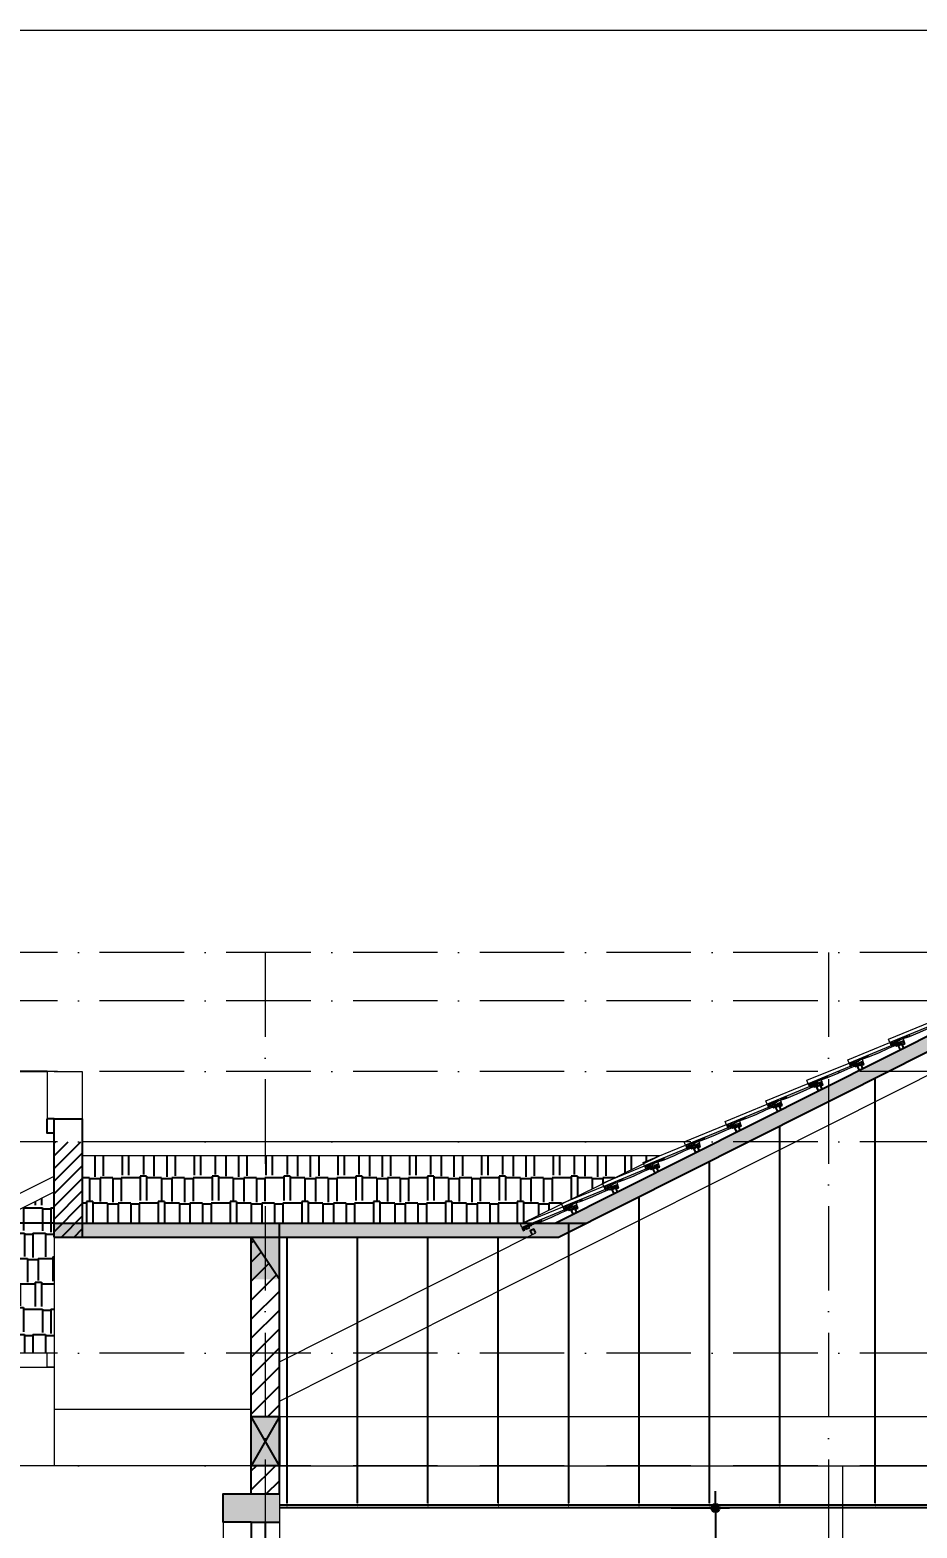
# Model space of a CAD drawing. Extents: x -1107188 to -523840, y 39692 to 514392.
# Drawn here: x -1052276 to -1045976, y 384455 to 395092 of the extents above; entities that cross this region are included whole.
import ezdxf
from ezdxf.enums import TextEntityAlignment as Align

# ---------------------------------------------------------------- set-up
doc = ezdxf.new("R2010")
doc.units = 0
doc.linetypes.add('ACAD_ISO10W100', pattern=[18, 12, -3, 0, -3])
doc.layers.get('0').update_dxf_attribs({"color": 255, "linetype": 'CONTINUOUS'})
doc.layers.get('DEFPOINTS').update_dxf_attribs({"linetype": 'CONTINUOUS'})
for name, color, linetype, lineweight in [('00-KICH THUOC', 6, 'CONTINUOUS', 9), ('NET-THAY', 2, 'CONTINUOUS', 13), ('TRUC', 24, 'CONTINUOUS', 0)]:
    doc.layers.add(name, color=color, linetype=linetype, lineweight=lineweight)
for name, color, linetype in [('009', 251, 'CONTINUOUS'), ('daucat', 220, 'CONTINUOUS'), ('DIM', 1, 'CONTINUOUS'), ('DOOR', 20, 'CONTINUOUS'), ('HACH', 8, 'CONTINUOUS'), ('HATCHNGOI', 22, 'CONTINUOUS'), ('netthay', 2, 'CONTINUOUS'), ('TUONG', 131, 'CONTINUOUS')]:
    doc.layers.add(name, color=color, linetype=linetype)
doc.styles.add('HEL-CONDENSE', font='')
doc.styles.add('SO BV', font='', dxfattribs={"height": 200})
doc.styles.add('TEN BV', font='', dxfattribs={"height": 350})
doc.styles.get('HEL-CONDENSE').set_extended_font_data('VNI-Helve-Condense')
doc.styles.get('SO BV').set_extended_font_data('VNI-Helve-Condense')
doc.styles.get('TEN BV').set_extended_font_data('VNI-Helve-Condense', bold=True)
doc.dimstyles.new('D100', dxfattribs={"dimtxt": 225, "dimasz": 1.2, "dimexe": 100, "dimexo": 0, "dimgap": 50, "dimtad": 1, "dimdec": 0, "dimzin": 13, "dimdsep": 46, "dimtxsty": 'HEL-CONDENSE', "dimblk": 'D50', "dimcen": 0, "dimclrd": 1, "dimclre": 1, "dimclrt": 7, "dimadec": 0, "dimazin": 0, "dimtfac": 1, "dimtdec": 0, "dimtmove": 0, "dimatfit": 3, "dimldrblk": 'D50', "dimfxl": 1, "dimtolj": 1, "dimtzin": 13, "dimarcsym": 0})
pattern_1 = [(45, (-2381730.1, 168509.04), (-67.351921, 67.351921), [])]
pattern_2 = [(50, (-273694.05, -159675.198), (7.17260183, -0.62752135), [0.75, -8.25]), (355, (-273694.05, -159675.198), (-1.38751334, 7.52192134), [0.6, -6.6]), (100.4514, (-273693.452, -159675.25), (5.78509382, 6.89439542), [0.6374019, -7.01142112]), (46.1842, (-273694.05, -159673.198), (10.67241049, -1.65519014), [1.125, -12.375]), (96.6356, (-273693.161, -159673.336), (9.34662706, 9.7411787), [0.95610288, -10.51713]), (351.1842, (-273694.05, -159673.198), (9.34661945, 9.741186), [0.9, -9.9]), (21, (-273693.05, -159673.698), (5.96907052, -4.02618891), [0.75, -8.25]), (326, (-273693.05, -159673.698), (2.43315332, 7.25150045), [0.6, -6.6]), (71.4514, (-273692.5525, -159674.0334), (8.40222629, 3.22530497), [0.6374019, -7.01142112]), (37.5, (-273694.05, -159675.1978), (0.121598553, 3.328938538), [0, -6.52, 0, -6.7, 0, -6.625]), (7.5, (-273694.05, -159675.198), (2.630695374, 3.94411712), [0, -3.82, 0, -6.37, 0, -2.525]), (327.5, (-273696.28, -159675.1978), (5.338224362, -0.225548717), [0, -2.5, 0, -7.8, 0, -10.35]), (317.5, (-273697.28, -159675.198), (5.83186169, 1.00104982), [0, -3.25, 0, -5.18, 0, -7.35])]

# ---------------------------------------------------------------- blocks, each defined once
blk = doc.blocks.new('A$C281F37C7')
at = {"layer": 'NET-THAY'}
h = blk.add_hatch(dxfattribs=at)
h.set_pattern_fill('AR-CONC', color=8, style=0)
h.set_pattern_definition(pattern_2)
h.paths.add_polyline_path([(135, 88), (166, 111), (161, 119), (7, 5), (18, -2), (76, 40)])
h = blk.add_hatch(dxfattribs=at)
h.set_pattern_fill('AR-CONC', color=8, style=0)
h.set_pattern_definition(pattern_2)
h.paths.add_polyline_path([(213, 140), (213, 141), (213, 141), (213, 141), (213, 142), (214, 143), (214, 143), (215, 143), (215, 143), (215, 143), (216, 143), (216, 143), (217, 143), (217, 143), (217, 143), (218, 143), (218, 143), (223, 137), (223, 137), (224, 136), (224, 136), (224, 136), (225, 136), (225, 136), (225, 136), (226, 136), (226, 136), (226, 136), (227, 136), (227, 136), (227, 136), (241, 146), (226, 167), (161, 119), (166, 111), (176, 118), (177, 118), (183, 116), (183, 116), (184, 116), (184, 116), (184, 116), (184, 116), (185, 116), (199, 129), (200, 129), (200, 129), (202, 131), (202, 131), (210, 138), (210, 138), (212, 140), (212, 140), (212, 140), (213, 140)])
h = blk.add_hatch(dxfattribs=at)
h.set_pattern_fill('AR-CONC', color=8, style=0)
h.set_pattern_definition(pattern_2)
h.paths.add_polyline_path([(11, -7), (18, -2), (7, 5), (-112, -83), (-97, -103), (-89, -97), (-89, -97), (-89, -97), (-89, -97), (-88, -96), (-88, -96), (-88, -96), (-88, -95), (-87, -89), (-87, -89), (-87, -88), (-87, -88), (-87, -88), (-87, -87), (-86, -87), (-86, -87), (-86, -87), (-85, -86), (-85, -86), (-85, -86), (-84, -86), (-84, -86), (-84, -86), (-83, -86), (-78, -87), (-77, -87), (-77, -87), (-77, -87), (-76, -87), (-76, -87), (-76, -87), (-75, -87), (-75, -86), (-75, -86), (-75, -86), (-75, -86), (-74, -85), (-74, -85), (-74, -84), (-73, -79), (-73, -78), (-73, -78), (-73, -78), (-73, -77), (-73, -77), (-72, -77), (-72, -77), (-72, -76), (-71, -76), (-71, -76), (-71, -76), (-70, -76), (-70, -76), (-70, -76), (-64, -77), (-63, -77), (-63, -77), (-63, -77), (-62, -77), (-62, -77), (-62, -76), (-61, -76), (-61, -76), (-61, -76), (-61, -75), (-60, -75), (-60, -75), (-60, -74), (-60, -74), (-60, -74), (-60, -73), (-60, -73), (-61, -70), (-61, -70), (-61, -69), (-61, -68), (-61, -67), (-61, -67), (-61, -66), (-61, -65), (-61, -65), (-61, -64), (-61, -63), (-60, -63), (-60, -62), (-60, -61), (-59, -61), (-59, -60), (-58, -58), (-57, -58), (-57, -57), (-56, -57), (-50, -53), (-50, -53), (-50, -52), (-50, -52), (-49, -52), (-49, -51), (-49, -51), (-49, -49), (-49, -49), (-49, -48), (-49, -48), (-48, -48), (-48, -47), (-48, -47), (-35, -37)])
blk.add_line((217, 178), (226, 167), dxfattribs=at)
blk.add_lwpolyline([(-112, -83), (-127, -62), (134, 130)], dxfattribs=at)
blk.add_lwpolyline([(-75, -86), (-75, -86), (-75, -86), (-74, -85), (-74, -85), (-74, -84), (-73, -79), (-73, -78), (-73, -78), (-73, -78), (-73, -77), (-73, -77), (-72, -77), (-72, -77), (-72, -76), (-71, -76), (-71, -76), (-71, -76), (-70, -76), (-70, -76), (-70, -76), (-64, -77), (-63, -77), (-63, -77), (-63, -77), (-62, -77), (-62, -77), (-62, -76), (-61, -76), (-61, -76), (-61, -76), (-61, -75), (-60, -75), (-60, -75), (-60, -74), (-60, -74), (-60, -74), (-60, -73), (-60, -73), (-61, -70), (-61, -70), (-61, -69), (-61, -68), (-61, -67), (-61, -67), (-61, -66), (-61, -65), (-61, -65), (-61, -64), (-61, -63), (-60, -63), (-60, -62), (-60, -61), (-59, -61), (-59, -60), (-58, -58), (-57, -58), (-57, -57), (-56, -57), (-50, -53), (-50, -53), (-50, -52), (-50, -52), (-49, -52), (-49, -51), (-49, -51), (-49, -49), (-49, -49), (-49, -48), (-49, -48), (-48, -48), (-48, -47), (-48, -47), (-35, -37), (11, -7), (76, 40), (135, 88), (176, 118), (177, 118), (183, 116), (183, 116), (184, 116), (184, 116), (184, 116), (184, 116), (185, 116), (212, 140), (213, 140), (213, 140), (213, 141), (213, 141), (213, 141), (213, 142), (214, 143), (214, 143), (215, 143), (215, 143), (215, 143), (216, 143), (216, 143), (217, 143), (217, 143), (217, 143), (218, 143), (218, 143), (223, 137), (223, 137), (224, 136), (224, 136), (224, 136), (225, 136), (225, 136), (225, 136), (226, 136), (226, 136), (226, 136), (227, 136), (227, 136), (227, 136), (241, 146), (226, 167), (-112, -83), (-97, -103), (-89, -97), (-89, -97), (-89, -97), (-89, -97), (-88, -96), (-88, -96), (-88, -96), (-88, -95), (-87, -89), (-87, -89), (-87, -88), (-87, -88), (-87, -88), (-87, -87), (-86, -87), (-86, -87), (-86, -87), (-85, -86), (-85, -86), (-85, -86), (-84, -86), (-84, -86), (-84, -86), (-83, -86), (-78, -87), (-77, -87), (-77, -87), (-77, -87), (-76, -87), (-76, -87), (-76, -87), (-75, -87), (-75, -86)], close=True, dxfattribs=at)
blk = doc.blocks.new('D50')
at = {"layer": 'DIM'}
blk.add_hatch(color=256, dxfattribs=at).paths.add_polyline_path([(25, 0, 1), (-25, 0, 1)])
blk.add_line((25, 0), (100, 0), dxfattribs=at)
blk.add_circle((0, 0), 25, dxfattribs=at)
blk = doc.blocks.new('*D1325')
at = {"layer": 'DEFPOINTS', "color": 0, "linetype": 'Continuous', "transparency": 16777216}
for p in [(-1047723, 384597), (-1047723, 381297), (-1047408, 381297)]:
    blk.add_point(p, dxfattribs=at)
at = {"layer": 'DOOR', "color": 1, "linetype": 'Continuous', "lineweight": -2, "transparency": 16777216}
for p, q in [((-1047723, 384597), (-1047308, 384597)), ((-1047408, 384596), (-1047408, 381299)), ((-1047723, 381297), (-1047308, 381297))]:
    blk.add_line(p, q, dxfattribs=at)
at = {"layer": 'DOOR', "color": 1, "linetype": 'Continuous', "lineweight": -2, "transparency": 16777216, "xscale": 1.199999999999999, "yscale": 1.199999999999999, "zscale": 1.199999999999999}
for p, rotation in [((-1047408, 384597), 90), ((-1047408, 381297), 270)]:
    blk.add_blockref('D50', p, dxfattribs=dict(at, rotation=rotation))
at = {"layer": 'DOOR', "color": 7, "linetype": 'Continuous', "transparency": 16777216, "insert": (-1047573, 382947), "char_height": 225, "attachment_point": 5, "rotation": 90, "style": 'HEL-CONDENSE'}
blk.add_mtext('\\A1;3300', dxfattribs=at)
blk = doc.blocks.new('*D1343')
at = {"layer": 'DEFPOINTS', "color": 0, "linetype": 'Continuous', "transparency": 16777216}
for p in [(-1052743, 387697), (-1052155, 387697), (-1052105, 386620)]:
    blk.add_point(p, dxfattribs=at)
at = {"layer": 'DIM', "color": 1, "linetype": 'Continuous', "lineweight": -2, "transparency": 16777216}
for p, q in [((-1052155, 387697), (-1052843, 387697)), ((-1052743, 386622), (-1052743, 387696)), ((-1052105, 386620), (-1052843, 386620))]:
    blk.add_line(p, q, dxfattribs=at)
at = {"layer": 'DIM', "color": 1, "linetype": 'Continuous', "lineweight": -2, "transparency": 16777216, "xscale": 1.199999999999999, "yscale": 1.199999999999999, "zscale": 1.199999999999999}
for p, rotation in [((-1052743, 387697), 90), ((-1052743, 386620), 270)]:
    blk.add_blockref('D50', p, dxfattribs=dict(at, rotation=rotation))
at = {"layer": 'DIM', "color": 7, "linetype": 'Continuous', "transparency": 16777216, "insert": (-1052907, 387159), "char_height": 225, "attachment_point": 5, "rotation": 90, "style": 'HEL-CONDENSE'}
blk.add_mtext('\\A1;1077', dxfattribs=at)
blk = doc.blocks.new('KHUNGTEN')
at = {"color": 3, "linetype": 'Continuous'}
blk.add_lwpolyline([(-593153, 218392), (-593153, 276792), (-510153, 276792), (-510153, 218392)], close=True, dxfattribs=at)
at = {"style": 'TEN BV'}
for tag, p in [('TEB_BV', (-518299, 222628)), ('LOAI_BV', (-511918, 220684)), ('TL', (-512164, 219751))]:
    blk.add_attdef(tag, p, '', height=350, dxfattribs=at)
at = {"style": 'SO BV'}
for tag, p in [('SOBV', (-510673, 221020)), ('TONGSOBV', (-510673, 220591))]:
    blk.add_attdef(tag, text='', height=200, dxfattribs=at).set_placement(p, align=Align.CENTER)

msp = doc.modelspace()

# ---------------------------------------------------------------- hatches: boundary and pattern name
at = {"layer": '009'}
h = msp.add_hatch(dxfattribs=at)
h.set_pattern_fill('ANSI31', color=256, scale=20, style=0)
h.set_pattern_definition([(45, (-2381730.1, 168509.04), (-44.9012806, 44.9012806), [])])
h.paths.add_polyline_path([(-1052104.886, 387197.327), (-1052104.886, 386520.454), (-1051904.886, 386520.454), (-1051904.886, 387197.327)])
h = msp.add_hatch(dxfattribs=at)
h.set_pattern_fill('ANSI31', color=256, scale=30, style=0)
h.set_pattern_definition(pattern_1)
h.paths.add_polyline_path([(-1050604.886, 386370.454), (-1050704.886, 386520.454), (-1050704.886, 385697.327), (-1050604.886, 385697.327)])
h.paths.add_polyline_path([(-1050504.886, 386220.454), (-1050604.886, 386370.454), (-1050604.886, 385697.327), (-1050504.886, 385697.327)])
h.paths.add_polyline_path([(-1050604.886, 385697.327), (-1050704.886, 385697.327), (-1050704.886, 385247.327), (-1050604.886, 385247.327)])
h.paths.add_polyline_path([(-1050504.886, 385697.327), (-1050604.886, 385697.327), (-1050604.886, 385247.327), (-1050504.886, 385247.327)])
h = msp.add_hatch(dxfattribs=at)
h.set_pattern_fill('ANSI31', color=256, scale=30, style=0)
h.set_pattern_definition(pattern_1)
h.paths.add_polyline_path([(-1050604.886, 384897.327), (-1050704.886, 384897.327), (-1050704.886, 384697.327), (-1050604.886, 384697.327)])
h.paths.add_polyline_path([(-1050504.886, 384897.327), (-1050604.886, 384897.327), (-1050604.886, 384697.327), (-1050504.886, 384697.327)])
at = {"layer": 'HATCHNGOI'}
h = msp.add_hatch(dxfattribs=at)
h.set_pattern_fill('AR-RSHKE', color=34, scale=15, angle=180, style=0)
h.set_pattern_definition([(180, (-2109555.4, 738481.23), (-382.5, -180), [90, -75, 105, -45, 135, -60]), (180, (-2109645.4, 738473.73), (-382.5, -180), [75, -285, 60, -90]), (180, (-2109825.4, 738492.48), (-382.5, -180), [45, -465]), (270, (-2109555.4, 738481.23), (127.5, -180), [172.5, -547.5]), (270, (-2109645.4, 738481.23), (127.5, -180), [168.75, -551.25]), (270, (-2109720.4, 738481.23), (127.5, -180), [157.5, -562.5]), (270, (-2109825.4, 738492.48), (127.5, -180), [172.5, -547.5]), (270, (-2109870.4, 738492.48), (127.5, -180), [172.5, -547.5]), (270, (-2110005.4, 738481.23), (127.5, -180), [165, -555])])
h.paths.add_polyline_path([(-1051904.886, 387097.327), (-1051904.886, 386620.454), (-1048775.197, 386620.454), (-1047805.688, 387097.327)])
h = msp.add_hatch(dxfattribs=at)
h.set_pattern_fill('AR-RSHKE', color=34, scale=15, angle=180, style=0)
h.set_pattern_definition([(7e-15, (-2038.08, 729448.77), (382.5, -180), [90, -75, 105, -45, 135, -60]), (7e-15, (-1948.08, 729441.27), (382.5, -180), [75, -285, 60, -90]), (7e-15, (-1768.08, 729460.02), (382.5, -180), [45, -465]), (270, (-2038.08, 729448.77), (-127.5, -180), [172.5, -547.5]), (270, (-1948.08, 729448.77), (-127.5, -180), [168.75, -551.25]), (270, (-1873.08, 729448.77), (-127.5, -180), [157.5, -562.5]), (270, (-1768.08, 729460.02), (-127.5, -180), [172.5, -547.5]), (270, (-1723.08, 729460.02), (-127.5, -180), [172.5, -547.5]), (270, (-1588.08, 729448.77), (-127.5, -180), [165, -555])])
h.paths.add_polyline_path([(-1052104.886, 385697.327), (-1052104.886, 386841.542), (-1054382.151, 385697.327)])
at = {"layer": 'TUONG'}
h = msp.add_hatch(color=4, dxfattribs=at)
h.paths.add_polyline_path([(-1045617.386, 388091.388), (-1045644.192, 388077.919), (-1046401.663, 387697.327), (-1046178.929, 387697.327), (-1045617.386, 387979.475), (-1045055.843, 387697.327), (-1044833.108, 387697.327)])
h.paths.add_polyline_path([(-1047174.051, 387197.327), (-1047396.785, 387197.327), (-1048544.904, 386620.454), (-1048322.169, 386620.454)])
h.paths.add_polyline_path([(-1045055.843, 387697.327), (-1044604.886, 387470.744), (-1044604.886, 387582.657), (-1044833.108, 387697.327)])
h.paths.add_polyline_path([(-1044604.886, 387470.744), (-1044504.886, 387420.498), (-1044504.886, 387532.412), (-1044604.886, 387582.657)])
h.paths.add_polyline_path([(-1046604.886, 387483.305), (-1046178.929, 387697.327), (-1046401.663, 387697.327), (-1046604.886, 387595.218)])
h.paths.add_polyline_path([(-1047174.051, 387197.327), (-1046604.886, 387483.305), (-1046604.886, 387595.218), (-1047396.785, 387197.327)])
h = msp.add_hatch(color=4, dxfattribs=at)
h.paths.add_polyline_path([(-1050604.886, 386620.454), (-1052104.886, 386620.454), (-1052104.886, 386520.454), (-1050604.886, 386520.454)])
h.paths.add_polyline_path([(-1048521.193, 386520.454), (-1048322.169, 386620.454), (-1050604.886, 386620.454), (-1050604.886, 386520.454)])
h = msp.add_hatch(color=4, dxfattribs=at)
h.paths.add_polyline_path([(-1050604.886, 384697.327), (-1050704.886, 384697.327), (-1050904.886, 384697.327), (-1050904.886, 384497.327), (-1050704.886, 384497.327), (-1050604.886, 384497.327)])
h.paths.add_polyline_path([(-1050504.886, 384697.327), (-1050604.886, 384697.327), (-1050604.886, 384497.327), (-1050504.886, 384497.327)])

# ---------------------------------------------------------------- linework, layer by layer
at = {"layer": 'daucat', "const_width": 4}
for points in [[(-1050449.886, 384697.327), (-1050449.886, 384597.327), (-1050479.886, 384597.327)], [(-1050449.886, 384697.327), (-1050449.886, 384597.327), (-1050419.886, 384597.327)], [(-1049949.886, 384697.327), (-1049949.886, 384597.327), (-1049979.886, 384597.327)], [(-1049949.886, 384697.327), (-1049949.886, 384597.327), (-1049919.886, 384597.327)], [(-1049449.886, 384697.327), (-1049449.886, 384597.327), (-1049479.886, 384597.327)], [(-1049449.886, 384697.327), (-1049449.886, 384597.327), (-1049419.886, 384597.327)], [(-1048949.886, 384697.327), (-1048949.886, 384597.327), (-1048979.886, 384597.327)], [(-1048949.886, 384697.327), (-1048949.886, 384597.327), (-1048919.886, 384597.327)], [(-1048449.886, 384697.327), (-1048449.886, 384597.327), (-1048479.886, 384597.327)], [(-1048449.886, 384697.327), (-1048449.886, 384597.327), (-1048419.886, 384597.327)], [(-1047949.886, 384697.327), (-1047949.886, 384597.327), (-1047979.886, 384597.327)], [(-1047949.886, 384697.327), (-1047949.886, 384597.327), (-1047919.886, 384597.327)], [(-1047449.886, 384697.327), (-1047449.886, 384597.327), (-1047479.886, 384597.327)], [(-1047449.886, 384697.327), (-1047449.886, 384597.327), (-1047419.886, 384597.327)], [(-1046949.886, 384697.327), (-1046949.886, 384597.327), (-1046979.886, 384597.327)], [(-1046949.886, 384697.327), (-1046949.886, 384597.327), (-1046919.886, 384597.327)], [(-1046272.685, 384697.327), (-1046272.685, 384597.327), (-1046302.685, 384597.327)], [(-1046272.685, 384697.327), (-1046272.685, 384597.327), (-1046242.685, 384597.327)]]:
    msp.add_lwpolyline(points, dxfattribs=at)
at = {"layer": 'DOOR'}
for p, q in [((-1050704.886, 384497.327), (-1050704.886, 382097.327)), ((-1050604.886, 384497.327), (-1050604.886, 382097.327))]:
    msp.add_line(p, q, dxfattribs=at)
for points in [[(-1040704.886, 384617.327), (-1050504.886, 384617.327)], [(-1040704.886, 384597.327), (-1050504.886, 384597.327)]]:
    msp.add_lwpolyline(points, dxfattribs=at)
at = {"layer": 'HACH'}
for points in [[(-1046272.685, 384630.917), (-1046272.685, 387650.22)], [(-1046949.886, 384630.917), (-1046949.886, 387309.959)], [(-1047449.886, 384630.917), (-1047449.886, 387058.734)], [(-1047949.886, 384630.917), (-1047949.886, 386807.508)], [(-1048449.886, 384630.917), (-1048449.886, 386620.454)], [(-1050449.886, 384630.917), (-1050449.886, 386520.454)], [(-1049949.886, 384630.917), (-1049949.886, 386520.454)], [(-1049449.886, 384630.917), (-1049449.886, 386520.454)], [(-1048949.886, 384630.917), (-1048949.886, 386520.454)]]:
    msp.add_lwpolyline(points, dxfattribs=at)
at = {"layer": 'NET-THAY'}
for p, q in [((-1046604.886, 387315.435), (-1045617.386, 387811.605)), ((-1052104.886, 387697.327), (-1052154.886, 387697.327)), ((-1052154.886, 387697.327), (-1052154.886, 387359.729)), ((-1050504.886, 385355.876), (-1046604.886, 387315.435)), ((-1052104.886, 387197.327), (-1052104.886, 385097.327)), ((-1047626.914, 387197.327), (-1051904.886, 387197.327)), ((-1047805.688, 387097.327), (-1051904.886, 387097.327)), ((-1054604.886, 385697.327), (-1052104.886, 386953.455)), ((-1054382.151, 385697.327), (-1052104.886, 386841.542)), ((-1050504.886, 385635.659), (-1048682.995, 386551.07)), ((-1052104.886, 385697.327), (-1055554.886, 385697.327)), ((-1052104.886, 385597.327), (-1052104.886, 384897.327)), ((-1050704.886, 385297.327), (-1052104.886, 385297.327)), ((-1050504.886, 385247.327), (-1040604.886, 385247.327)), ((-1050704.886, 384897.327), (-1055504.886, 384897.327)), ((-1050504.886, 384897.327), (-1040704.886, 384897.327)), ((-1046504.886, 384897.327), (-1046504.886, 377697.327)), ((-1050504.886, 384697.327), (-1050504.886, 382097.327)), ((-1050904.886, 384497.327), (-1050904.886, 381097.327))]:
    msp.add_line(p, q, dxfattribs=at)
for points in [[(-1052104.886, 387697.327), (-1052104.886, 387697.327), (-1051904.886, 387697.327), (-1051904.886, 387359.729)], [(-1048791.316, 386612.526), (-1047805.688, 387097.327)], [(-1052104.886, 385597.327), (-1052154.886, 385597.327), (-1052154.886, 385697.327), (-1052154.886, 385697.327)], [(-1055554.886, 385597.327), (-1052104.886, 385597.327)]]:
    msp.add_lwpolyline(points, dxfattribs=at)
at = {"layer": 'TRUC', "linetype": 'ACAD_ISO10W100', "ltscale": 50}
for p, q in [((-1038580.287, 388197.327), (-1059624.63, 388197.327)), ((-1038580.287, 387697.327), (-1059624.63, 387697.327)), ((-1038580.287, 387197.327), (-1059624.63, 387197.327)), ((-1038580.287, 385697.327), (-1059624.63, 385697.327)), ((-1038580.287, 384897.327), (-1059624.63, 384897.327))]:
    msp.add_line(p, q, dxfattribs=at)
msp.add_lwpolyline([(-1038580.287, 388541.509), (-1059624.63, 388541.509), (-1059624.63, 374289.137), (-1038580.287, 374289.137)], close=True, dxfattribs=at)
for points in [[(-1050604.886, 388541.509), (-1050604.886, 374289.137)], [(-1046604.886, 388541.509), (-1046604.886, 374289.137)]]:
    msp.add_lwpolyline(points, dxfattribs=at)
at = {"layer": 'TUONG', "color": 4}
for p, q in [((-1048544.904, 386620.454), (-1045617.386, 388091.388)), ((-1052104.886, 387359.729), (-1052154.886, 387359.729)), ((-1052104.886, 386520.454), (-1052104.886, 387359.729)), ((-1052104.886, 387359.729), (-1051904.886, 387359.729)), ((-1051904.886, 387359.729), (-1051904.886, 386520.454)), ((-1052104.886, 386620.454), (-1048521.193, 386620.454)), ((-1052004.886, 386620.454), (-1048322.169, 386620.454)), ((-1050504.886, 384697.327), (-1050504.886, 386620.454)), ((-1052104.886, 386520.454), (-1048521.193, 386520.454)), ((-1050704.886, 384697.327), (-1050704.886, 386520.454)), ((-1050504.886, 386220.454), (-1050704.886, 386520.454)), ((-1050504.886, 384897.327), (-1050704.886, 385247.327)), ((-1050504.886, 385247.327), (-1050704.886, 384897.327)), ((-1050504.886, 385097.327), (-1050504.886, 384897.327)), ((-1050704.886, 384697.327), (-1050504.886, 384697.327)), ((-1050704.886, 384497.327), (-1050504.886, 384497.327))]:
    msp.add_line(p, q, dxfattribs=at)
for points in [[(-1048521.193, 386520.454), (-1046704.886, 387433.06), (-1046704.886, 387433.06), (-1046504.886, 387533.55), (-1046504.886, 387533.55), (-1045617.386, 387979.475), (-1044704.886, 387520.989), (-1044704.886, 387520.989), (-1044504.886, 387420.498), (-1044504.886, 387532.412)], [(-1052104.886, 387259.729), (-1052154.886, 387259.729), (-1052154.886, 387359.729), (-1052154.886, 387359.729)], [(-1050704.886, 384497.327), (-1050904.886, 384497.327), (-1050904.886, 384697.327), (-1050704.886, 384697.327)]]:
    msp.add_lwpolyline(points, dxfattribs=at)
at = {"layer": 'TUONG'}
for points in [[(-1046096.153, 387850.831), (-1046069.347, 387864.3), (-1046082.816, 387891.107), (-1046109.622, 387877.638)], [(-1046386.558, 387704.917), (-1046359.752, 387718.386), (-1046373.221, 387745.192), (-1046400.027, 387731.723)], [(-1046676.964, 387559.003), (-1046650.157, 387572.472), (-1046663.626, 387599.278), (-1046690.432, 387585.809)], [(-1046967.369, 387413.088), (-1046940.562, 387426.557), (-1046954.031, 387453.364), (-1046980.838, 387439.895)], [(-1047257.774, 387267.174), (-1047230.968, 387280.643), (-1047244.437, 387307.449), (-1047271.243, 387293.98)], [(-1047548.179, 387121.259), (-1047521.373, 387134.728), (-1047534.842, 387161.535), (-1047561.648, 387148.066)], [(-1047838.586, 386975.344), (-1047811.78, 386988.813), (-1047825.249, 387015.62), (-1047852.055, 387002.151)], [(-1048128.991, 386829.43), (-1048102.185, 386842.899), (-1048115.654, 386869.705), (-1048142.46, 386856.236)], [(-1048419.397, 386683.515), (-1048392.59, 386696.984), (-1048406.059, 386723.791), (-1048432.866, 386710.322)]]:
    msp.add_lwpolyline(points, close=True, dxfattribs=at)
msp.add_lwpolyline([(-1048682.995, 386551.07), (-1048696.464, 386577.876), (-1048723.271, 386564.407), (-1048709.802, 386537.601)], dxfattribs=at)
at = {"layer": 'TUONG', "color": 14}
msp.add_lwpolyline([(-1050704.886, 385247.327), (-1050504.886, 385247.327), (-1050504.886, 384897.327), (-1050704.886, 384897.327)], close=True, dxfattribs=at)
at = {"layer": 'TUONG'}
for points in [[(-1050704.886, 386220.454), (-1050504.886, 386220.454), (-1050704.886, 386520.454), (-1050504.886, 386520.454)], [(-1050704.886, 384897.327), (-1050504.886, 384897.327), (-1050704.886, 385247.327), (-1050504.886, 385247.327)]]:
    msp.add_trace(points, dxfattribs=at)

# ---------------------------------------------------------------- block references
at = {"layer": '00-KICH THUOC'}
msp.add_blockref('KHUNGTEN', (-513535.14, 118300), dxfattribs=at)
at = {"layer": 'netthay', "color": 8, "rotation": 345.9228278490407}
for p in [(-1046039.284, 387955.047), (-1046039.282, 387955.048), (-1046329.689, 387809.133), (-1046329.687, 387809.134), (-1046620.094, 387663.218), (-1046620.092, 387663.219), (-1046910.499, 387517.304), (-1046910.498, 387517.305), (-1047200.905, 387371.39), (-1047200.903, 387371.39), (-1047491.31, 387225.475), (-1047491.308, 387225.476), (-1047781.715, 387079.561), (-1048072.12, 386933.646), (-1048362.526, 386787.732), (-1048652.931, 386641.818)]:
    msp.add_blockref('A$C281F37C7', p, dxfattribs=at)

# ---------------------------------------------------------------- dimensions: what is measured, and where the dimension line sits
at = {"layer": 'DIM', "linetype": 'Continuous'}
dim = msp.add_linear_dim(base=(-1052742.551, 387697.327), p1=(-1052104.886, 386620.454), p2=(-1052154.886, 387697.327), angle=90, dimstyle='D100', override={"dimtmove": 1}, dxfattribs=at)
dim.commit()
dim.dimension.update_dxf_attribs({"geometry": '*D1343', "text_midpoint": (-1052907.451, 387158.891)})
at = {"layer": 'DOOR', "linetype": 'Continuous'}
dim = msp.add_linear_dim(base=(-1047408.036, 381297.327), p1=(-1047723.007, 384597.327), p2=(-1047723.007, 381297.327), angle=90, dimstyle='D100', dxfattribs=at)
dim.commit()
dim.dimension.update_dxf_attribs({"geometry": '*D1325', "text_midpoint": (-1047572.936, 382947.327)})

doc.saveas('drawing.dxf')
